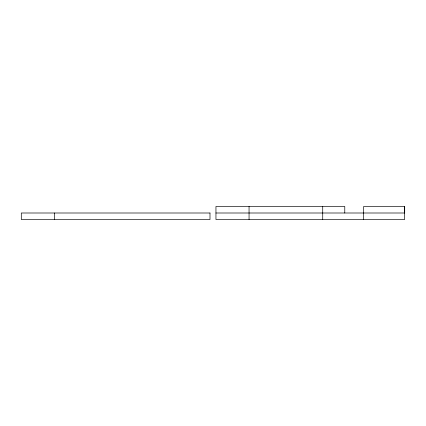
<?xml version="1.0" encoding="UTF-8"?>
<svg xmlns="http://www.w3.org/2000/svg" width="426" height="426" viewBox="0 0 426 426"><rect width="100%" height="100%" fill="white"/><g stroke="black" fill="none" stroke-linecap="round" stroke-linejoin="round"><path stroke-width="0.64" d="M215.907 213L404.7 213L404.7 206.482L363.644 206.482L363.644 219.518M404.647 206.482L404.647 219.518L215.955 219.518L215.955 206.482L344.772 206.482L344.772 213M322.722 206.482L322.722 219.518M249.056 206.482L249.056 219.518M54.406 213L54.406 219.518M209.991 213L21.3 213L21.3 219.518L209.991 219.518L209.991 213"/></g></svg>
